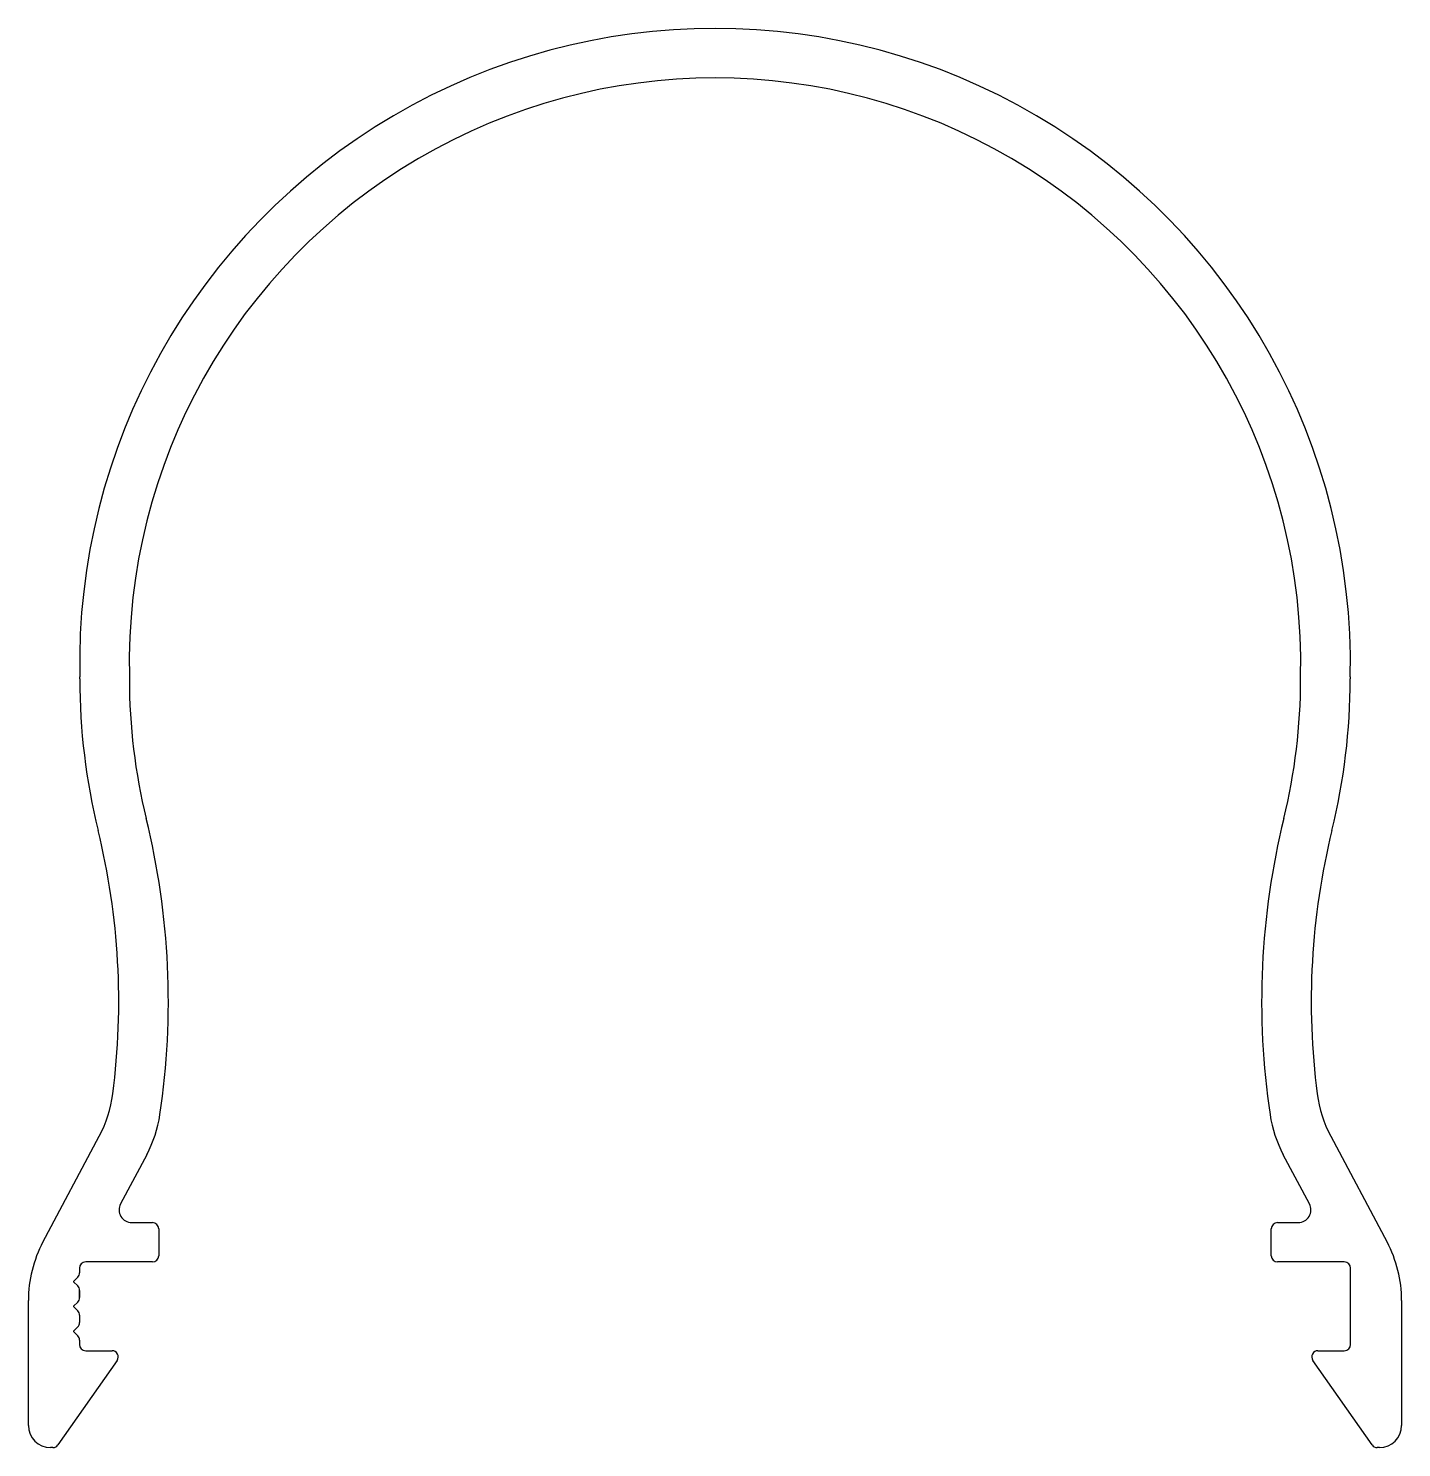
# Model space of a CAD drawing. Extents: x -25.4 to 29.6, y 0.5 to 57.5.
import ezdxf

# ---------------------------------------------------------------- set-up
doc = ezdxf.new("R2010")
doc.units = 0
doc.layers.add('1', color=4, linetype='CONTINUOUS')

msp = doc.modelspace()

# ---------------------------------------------------------------- linework, layer by layer
at = {"layer": '1', "color": 7}
for p, q in [((-23.387, 31.385), (-23.387, 31.469)), ((-21.397, 31.49), (-21.397, 31.385)), ((25.592, 31.385), (25.592, 31.49)), ((27.582, 31.469), (27.582, 31.385)), ((-24.862, 8.79), (-22.607, 13.032)), ((26.802, 13.032), (29.058, 8.79)), ((-20.701, 12.292), (-21.75, 10.319)), ((25.946, 10.319), (24.896, 12.292)), ((-21.3, 9.569), (-20.467, 9.569)), ((-20.217, 9.319), (-20.217, 8.239)), ((24.413, 8.239), (24.413, 9.319)), ((24.663, 9.569), (25.495, 9.569)), ((-20.467, 7.989), (-23.147, 7.989)), ((27.343, 7.989), (24.663, 7.989)), ((-23.397, 7.739), (-23.397, 7.557)), ((-23.397, 7.557), (-23.397, 7.557)), ((27.593, 4.679), (27.593, 7.739)), ((-23.47, 7.38), (-23.641, 7.209)), ((-23.641, 7.198), (-23.47, 7.027)), ((-23.397, 6.85), (-23.397, 6.557)), ((-23.397, 6.557), (-23.397, 6.85)), ((-23.397, 6.85), (-23.397, 6.557)), ((-23.397, 6.557), (-23.397, 6.85)), ((-23.397, 6.85), (-23.397, 6.557)), ((-25.447, 1.429), (-25.447, 6.443)), ((-23.47, 6.38), (-23.641, 6.209)), ((29.643, 6.443), (29.643, 1.429)), ((-23.641, 6.198), (-23.47, 6.027)), ((-23.397, 5.85), (-23.397, 5.557)), ((-23.47, 5.38), (-23.641, 5.209)), ((-23.641, 5.198), (-23.47, 5.027)), ((-23.397, 4.85), (-23.397, 4.679)), ((-21.888, 4.036), (-24.261, 0.646)), ((-23.147, 4.429), (-22.092, 4.429)), ((28.457, 0.646), (26.083, 4.036)), ((26.288, 4.429), (27.343, 4.429)), ((-24.466, 0.539), (-24.557, 0.539)), ((28.753, 0.539), (28.662, 0.539))]:
    msp.add_line(p, q, dxfattribs=at)
for centre, radius, start, end in [((2.098, 31.999), 25.49, 358.8086, 181.1914), ((2.098, 31.999), 23.5, 358.7592, 181.2408), ((2.103, 31.385), 25.49, 180, 193.7922), ((2.103, 31.385), 23.5, 180, 193.7922), ((2.092, 31.385), 23.5, 346.2078, 360), ((2.092, 31.385), 25.49, 346.2078, 360), ((-50.592, 18.449), 30.76, 351.4948, 13.7922), ((54.788, 18.449), 30.76, 166.2078, 188.5052), ((-50.592, 18.449), 28.77, 352.5788, 13.7922), ((54.788, 18.449), 28.77, 166.2078, 187.4212), ((-27.021, 15.379), 5, 332, 352.5788), ((31.217, 15.379), 5, 187.4212, 208), ((-25.115, 14.639), 5, 332, 351.4948), ((29.311, 14.639), 5, 188.5052, 208), ((-21.3, 10.079), 0.51, 152, 270), ((25.495, 10.079), 0.51, 270, 28), ((-20.467, 9.319), 0.25, 0, 90), ((24.663, 9.319), 0.25, 90, 180), ((-20.447, 6.443), 5, 152, 180), ((24.643, 6.443), 5, 0, 28), ((-23.147, 7.739), 0.25, 90, 180), ((-20.467, 8.239), 0.25, 270, 0), ((24.663, 8.239), 0.25, 180, 270), ((27.343, 7.739), 0.25, 360, 90), ((-23.647, 7.557), 0.25, 315, 360), ((-23.636, 7.203), 0.008, 135, 225), ((-23.647, 6.85), 0.25, 0, 45), ((-23.647, 6.557), 0.25, 315, 360), ((-23.636, 6.204), 0.008, 135, 225), ((-23.647, 5.85), 0.25, 360, 45), ((-23.636, 5.204), 0.008, 135, 225), ((-23.647, 5.557), 0.25, 315, 360), ((-23.647, 4.85), 0.25, 0, 45), ((-23.147, 4.679), 0.25, 180, 270), ((27.343, 4.679), 0.25, 270, 360), ((-22.092, 4.179), 0.25, 325, 90), ((26.288, 4.179), 0.25, 90, 215), ((-24.557, 1.429), 0.89, 180, 270), ((28.753, 1.429), 0.89, 270, 0), ((-24.466, 0.789), 0.25, 270, 325), ((28.662, 0.789), 0.25, 215, 270)]:
    msp.add_arc(centre, radius, start, end, dxfattribs=at)

doc.saveas('drawing.dxf')
